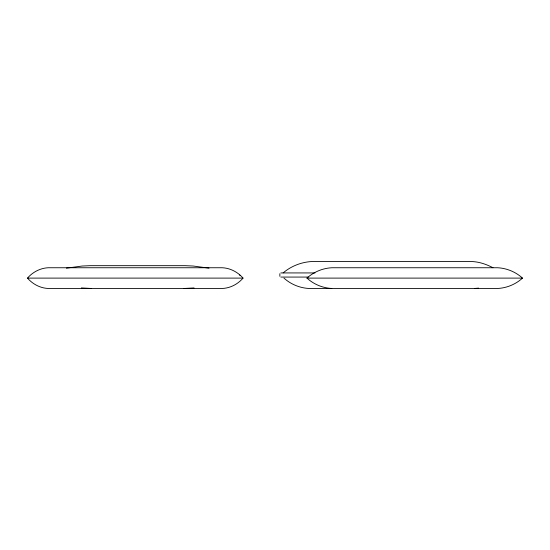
<?xml version="1.0" encoding="UTF-8"?>
<svg xmlns="http://www.w3.org/2000/svg" width="550" height="550" viewBox="0 0 550 550"><rect width="100%" height="100%" fill="white"/><g stroke="black" fill="none" stroke-linecap="round" stroke-linejoin="round"><path stroke-width="0.82" d="M279.854 273.694L279.854 276.306M243.038 278.107C237.889 284.13 230.326 288.124 222.365 288.468L48.173 288.468C40.212 288.124 32.649 284.13 27.5 278.107C32.698 272.085 40.288 268.091 48.276 267.747L222.262 267.747C230.251 268.091 237.841 272.085 243.038 278.107L27.5 278.107M331.781 288.468C322.664 288.014 313.686 284.281 306.962 278.107C313.72 271.927 322.74 268.201 331.884 267.747L497.578 267.747C506.722 268.201 515.742 271.927 522.5 278.107C515.776 284.281 506.797 288.014 497.681 288.468L308.976 288.468C299.805 288.014 290.771 284.274 283.958 278.107M283.161 272.889C291.115 266.104 301.469 262.054 311.912 261.532L471.549 261.532C479.091 261.759 486.365 264.261 492.999 267.747M66.399 268.166L82.198 266.028L90.296 265.671L185.109 265.671L193.215 266.028L209.014 268.166M194.074 287.925L184.078 288.468M474.485 288.468L478.631 288.118M280.851 272.931L315.006 272.931M280.851 277.069L308.144 277.069M306.962 278.107L522.5 278.107M91.334 288.468L81.331 287.925M239.525 275.034L239.986 275.303"/></g></svg>
